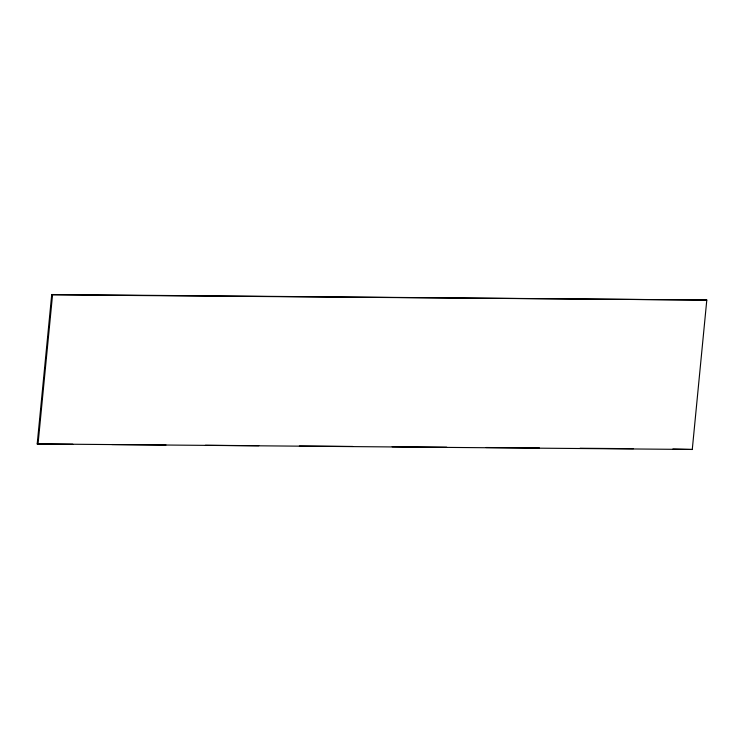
<?xml version="1.0" encoding="UTF-8"?>
<svg xmlns="http://www.w3.org/2000/svg" width="744" height="744" viewBox="0 0 744 744"><rect width="100%" height="100%" fill="white"/><g stroke="black" fill="none" stroke-linecap="round" stroke-linejoin="round"><path stroke-width="1.12" d="M37.2 443.945L51.727 294.531L706.8 300.055L692.273 449.469L37.2 443.945L72.819 444.233M38.009 444.27L52.545 294.847L51.727 294.531M52.545 294.847L706.8 300.055M111.879 444.54L165.968 444.968M205.409 445.284L258.773 445.712M299.367 446.028L352.73 446.456M392.172 446.772L446.688 447.2M486.13 447.516L539.493 447.944M580.097 448.26L633.46 448.688M672.901 449.004L692.273 449.469"/></g></svg>
